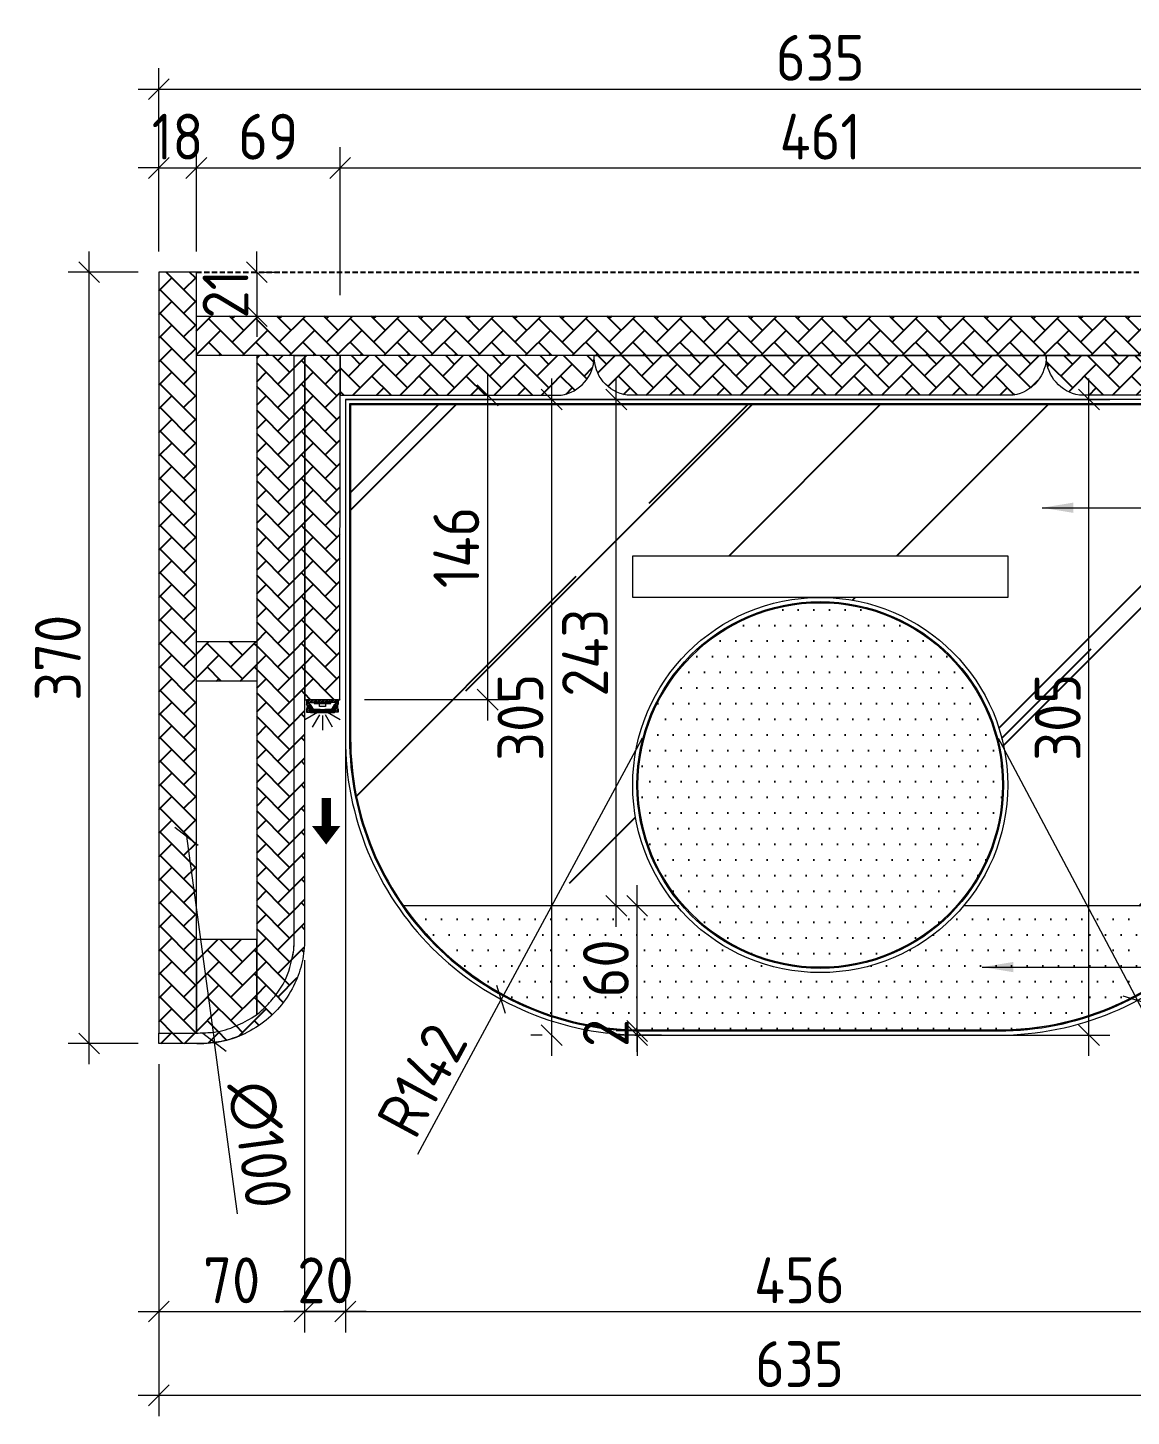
# Model space of a CAD drawing. Header units: millimetres. Extents: x 539949 to 547802, y -525020 to -515511.
# Drawn here: x 541996 to 542526, y -522515 to -521848 of the extents above; entities that cross this region are included whole.
import ezdxf

# ---------------------------------------------------------------- set-up
doc = ezdxf.new("R2010")
doc.units = ezdxf.units.MM
doc.header["$LTSCALE"] = 5
doc.header["$MEASUREMENT"] = 0
doc.set_wipeout_variables(frame=1)
doc.header["$PDMODE"] = 35
doc.linetypes.add('DASHED', pattern=[0.75, 0.5, -0.25])
for name, color, linetype in [('Acrylic - opal', 9, 'Continuous'), ('DIM-10', 1, 'Continuous'), ('EL_LIGHTING', 2, 'Continuous'), ('HATCH', 8, 'Continuous')]:
    doc.layers.add(name, color=color, linetype=linetype)
for name, color, linetype, lineweight in [('aluminium', 6, 'Continuous', 0), ('Decolab', 7, 'Continuous', 0), ('glass', 125, 'Continuous', 0), ('LED lights', 1, 'Continuous', 0), ('MDF', 41, 'Continuous', 0), ('METAL', 6, 'Continuous', 0)]:
    doc.layers.add(name, color=color, linetype=linetype, lineweight=lineweight)
doc.layers.add('LED 4600K', color=41, linetype='Continuous', true_color=0xebd690)
doc.layers.add('PDF12_PLEXI CLEAR', color=140, linetype='Continuous', true_color=0x00bfff)
doc.styles.add('ISOCP', font='isocp.shx')
doc.styles.get("Standard").update_dxf_attribs({"font": 'arial.ttf'})
doc.dimstyles.new('dim', dxfattribs={"dimtxt": 2, "dimasz": 2, "dimexe": 1, "dimexo": 1, "dimgap": 1, "dimtad": 1, "dimdec": 0, "dimdsep": 46, "dimtxsty": 'Standard', "dimblk": 'OBLIQUE', "dimcen": 0, "dimdle": 1, "dimclrd": 1, "dimclre": 1, "dimclrt": 1, "dimadec": 0, "dimazin": 0, "dimtfac": 1, "dimtdec": 0, "dimtix": 1, "dimtmove": 0, "dimatfit": 3, "dimfxl": 1, "dimlwd": 0, "dimlwe": 0, "dimarcsym": 0})
doc.dimstyles.new('DL - 10', dxfattribs={"dimscale": 10, "dimtxt": 2.2, "dimasz": 1, "dimexe": 1, "dimexo": 1, "dimgap": 0.4, "dimtad": 1, "dimdec": 0, "dimdsep": 46, "dimtxsty": 'ISOCP', "dimblk": 'OBLIQUE', "dimcen": 0.5, "dimdle": 1, "dimclrd": 256, "dimclre": 256, "dimclrt": 2, "dimadec": 0, "dimazin": 2, "dimtfac": 1, "dimtdec": 0, "dimtix": 1, "dimtmove": 1, "dimatfit": 3, "dimldrblk": 'OPEN90', "dimfxl": 1, "dimlwd": 9, "dimlwe": 9, "dimarcsym": 0})
pattern_1 = [(45, (14580.82, -5016.681), (0, 11.3137085), [24, -8]), (135, (14586.477, -5011.0244), (9e-16, 11.3137085), [24, -8])]

# ---------------------------------------------------------------- blocks, each defined once
blk = doc.blocks.new('A$Ca4803e10')
at = {"layer": 'HATCH'}
h = blk.add_hatch(dxfattribs=at)
h.set_pattern_fill('AR-RROOF', color=256, scale=150, angle=45)
h.set_pattern_definition([(45, (-542128.84, 520696.56), (127.27922, 339.411255), [2250, -300, 750, -150]), (45, (-542040.8, 520890.66), (-247.13382, 35.001786), [450, -49.5, 900, -112.5]), (45, (-542165.96, 520839.75), (480.479058, 622.607521), [1200, -210, 600, -150])])
edge = h.paths.add_edge_path()
edge.add_line((453.39, 302.44), (2.5, 302.44))
edge.add_line((2.5, 302.44), (2.5, 142.47))
edge.add_arc((142.47, 142.47), 139.97, 180, 270)
edge.add_line((142.47, 2.5), (313.57, 2.5))
edge.add_arc((313.43, 142.47), 139.97, 270.05761, 360.24985)
edge.add_line((453.39, 143.08), (453.39, 302.44))
edge = h.paths.add_edge_path(flags=17)
edge.add_line((427.95, 62), (27.94, 62))
edge.add_arc((142.51, 142.55), 140.05, 215.11118, 269.98206)
edge.add_line((142.47, 2.5), (313.57, 2.5))
edge.add_arc((313.38, 142.55), 140.05, 270.0756, 324.88938)
h = blk.add_hatch(dxfattribs=at)
h.set_pattern_fill('DOTS', color=102, scale=120)
h.set_pattern_definition([(0, (-542128.839, 520696.559), (3.75, 7.5), [0, -7.5])])
edge = h.paths.add_edge_path()
edge.add_line((427.95, 62), (27.94, 62))
edge.add_arc((142.51, 142.55), 140.05, 215.11118, 269.98206)
edge.add_line((142.47, 2.5), (313.57, 2.5))
edge.add_arc((313.38, 142.55), 140.05, 270.0756, 324.88938)
at = {"layer": 'glass'}
for points in [[(453.39, 302.44), (2.5, 302.44), (2.5, 142.47, 0.414214), (142.47, 2.5), (313.57, 2.5, 0.415197), (453.39, 143.08)], [(427.95, 62), (27.94, 62, 0.244101), (142.47, 2.5), (313.57, 2.5, 0.243837)]]:
    blk.add_lwpolyline(points, format="xyb", close=True, dxfattribs=at)
at = {"layer": 'METAL', "lineweight": 5}
for points in [[(455.89, 304.94), (0, 304.94), (0, 142.47, 0.414214), (142.47, 0), (313.57, 0, 0.415186), (455.89, 143.08)], [(453.89, 302.94), (2, 302.94), (2, 142.47, 0.414214), (142.47, 2), (313.57, 2, 0.415195), (453.89, 143.08)]]:
    blk.add_lwpolyline(points, format="xyb", close=True, dxfattribs=at)
blk = doc.blocks.new('LED profile EN-ALH-01S')
blk.add_wipeout([(7.6, 0), (-7.6, 0), (-7.6, -2.2), (-7.38, -2.55), (-7.28, -2.78), (-7.23, -2.97), (-7.18, -3.35), (-7.2, -3.57), (-7.24, -3.8), (-7.32, -4.04), (-7.47, -4.33), (-7.6, -4.5), (-7.6, -6), (7.6, -6), (7.6, -4.5), (7.6, -4.5), (7.38, -4.17), (7.23, -3.75), (7.18, -3.36), (7.21, -3.05), (7.21, -3.05), (7.35, -2.61), (7.6, -2.2)]).dxf.layer = 'aluminium'
at = {"layer": 'HATCH', "lineweight": 0}
h = blk.add_hatch(dxfattribs=at)
h.set_pattern_fill('ANSI31', color=256, scale=5, style=0)
h.set_pattern_definition([(45, (-29047.1229, -2919.5279), (-0.441941738, 0.441941738), [])])
h.paths.add_polyline_path([(7.6, 0), (-7.6, 0), (-7.6, -2.2, -0.362035), (-7.6, -4.5), (-7.6, -6), (-5.68, -6), (-6.53, -2.93), (-5.58, -2.93), (-5.58, -2.23), (-6.25, -2.23), (-6.25, -1.43, -0.147539), (-5.54, -1.25), (-3.81, -1.25), (-3.81, -1.01), (-3.33, -1.01), (-3.33, -1.25), (-2.74, -1.25), (-2.74, -1.01), (-2.25, -1.01), (-2.25, -1.25), (2.25, -1.25), (2.25, -1.01), (2.74, -1.01), (2.74, -1.25), (3.33, -1.25), (3.33, -1.01), (3.81, -1.01), (3.81, -1.25), (4, -1.25), (5.58, -1.25, -0.147539), (6.29, -1.43), (6.29, -2.23), (5.62, -2.23), (5.62, -2.93), (6.57, -2.93), (5.72, -6), (7.6, -6), (7.6, -4.5, -0.362035), (7.6, -2.2)])
h = blk.add_hatch(dxfattribs=at)
h.set_pattern_fill('DOTS', color=256, scale=5, style=0)
h.set_pattern_definition([(0, (-29047.1229, -2919.5279), (0.15625, 0.3125), [0, -0.3125])])
edge = h.paths.add_edge_path()
edge.add_line((-6.53, -2.93), (-5.68, -6))
edge.add_line((-5.68, -6), (5.72, -6))
edge.add_line((5.72, -6), (6.57, -2.93))
edge.add_line((6.57, -2.93), (5.62, -2.93))
edge.add_line((5.62, -2.93), (4.57, -4.76))
edge.add_arc((0.02, 53.54), 58.48, 265.53993, 274.46008, ccw=False)
edge.add_line((-4.53, -4.76), (-5.58, -2.93))
edge.add_line((-5.58, -2.93), (-6.53, -2.93))
at = {"layer": 'Acrylic - opal', "color": 8}
blk.add_lwpolyline([(-6.53, -2.93), (-5.68, -6), (5.72, -6), (6.57, -2.93), (5.62, -2.93), (4.57, -4.76, -0.038941), (-4.53, -4.76), (-5.58, -2.93)], format="xyb", close=True, dxfattribs=at)
at = {"layer": 'aluminium'}
for p, q in [((7.6, 0), (-7.6, 0)), ((-7.6, 0), (-7.6, -2.2)), ((7.6, 0), (7.6, -2.2)), ((-7.6, -4.5), (-7.6, -6)), ((-7.6, -6), (-5.68, -6)), ((-6.25, -2.23), (-6.25, -1.43)), ((-5.58, -2.23), (-6.25, -2.23)), ((-5.58, -2.93), (-5.58, -2.23)), ((-5.54, -1.25), (-3.81, -1.25)), ((-3.81, -1.25), (-3.81, -1.01)), ((-3.81, -1.01), (-3.33, -1.01)), ((-3.33, -1.01), (-3.33, -1.25)), ((-3.33, -1.25), (-2.74, -1.25)), ((-2.74, -1.25), (-2.74, -1.01)), ((-2.74, -1.01), (-2.25, -1.01)), ((-2.25, -1.01), (-2.25, -1.25)), ((2.25, -1.25), (-2.25, -1.25)), ((2.74, -1.01), (2.25, -1.01)), ((2.25, -1.01), (2.25, -1.25)), ((2.74, -1.25), (2.74, -1.01)), ((3.33, -1.25), (2.74, -1.25)), ((3.81, -1.01), (3.33, -1.01)), ((3.33, -1.01), (3.33, -1.25)), ((3.81, -1.25), (3.81, -1.01)), ((5.58, -1.25), (3.81, -1.25)), ((5.62, -2.93), (5.62, -2.23)), ((5.62, -2.23), (6.29, -2.23)), ((7.6, -6), (5.72, -6)), ((6.29, -2.23), (6.29, -1.43)), ((7.6, -4.5), (7.6, -6))]:
    blk.add_line(p, q, dxfattribs=at)
for centre, radius, start, end in [((-8.98, -3.36), 1.8, 320.26263, 39.8707), ((-5.6, -2.52), 1.27, 87.44252, 121.01367), ((5.64, -2.52), 1.27, 58.98633, 92.55748), ((8.98, -3.36), 1.8, 140.1293, 219.73737)]:
    blk.add_arc(centre, radius, start, end, dxfattribs=at)
at = {"layer": 'LED lights', "color": 1, "lineweight": 5, "true_color": 0xff0004}
for p, q in [((-2.43, -6.16), (-8.48, -9.64)), ((8.48, -9.64), (2.43, -6.16)), ((-1.4, -7.18), (-4.89, -13.23)), ((0, -7.56), (0, -14.54)), ((4.89, -13.23), (1.4, -7.18))]:
    blk.add_line(p, q, dxfattribs=at)
at = {"layer": 'LED lights', "color": 1, "linetype": 'Continuous', "lineweight": 9, "true_color": 0xff0004}
for p, q in [((4, -1.25), (-4, -1.25)), ((-4, -1.25), (-4, -1.75)), ((-4, -1.75), (-1.5, -1.75)), ((-1.5, -3.25), (-1.5, -1.75)), ((-1.5, -1.75), (1.5, -1.75)), ((1.5, -3.25), (-1.5, -3.25)), ((1.5, -1.75), (1.5, -3.25)), ((1.5, -1.75), (4, -1.75)), ((4, -1.75), (4, -1.25))]:
    blk.add_line(p, q, dxfattribs=at)
blk = doc.blocks.new('FLECHE')
at = {"layer": 'EL_LIGHTING', "const_width": 5}
blk.add_lwpolyline([(0, 0), (0, -15)], dxfattribs=at)
at = {"layer": 'EL_LIGHTING'}
blk.add_lwpolyline([(0, -15, 15, 0, 0), (0, -24.8, 0, 0, 0)], format="xyseb", dxfattribs=at)
blk = doc.blocks.new('*U90')
at = {"layer": 'EL_LIGHTING', "xscale": 0.9, "yscale": 0.9, "zscale": 0.9, "rotation": 90}
blk.add_blockref('FLECHE', (-11.16, 0), dxfattribs=at)
blk = doc.blocks.new('*U91')
at = {"layer": 'LED 4600K', "color": 0, "linetype": 'ByBlock', "lineweight": -2}
blk.add_blockref('*U90', (0, 0), dxfattribs=at)
blk = doc.blocks.new('A$C4b0aa855')
at = {"layer": 'HATCH'}
h = blk.add_hatch(dxfattribs=at)
h.set_pattern_fill('DOTS', color=102, scale=120, angle=-1.3e-14)
edge = h.paths.add_edge_path()
edge.add_arc((-90.02, -109.91), 87.48, 0, 360)
at = {"layer": 'METAL'}
blk.add_lwpolyline([(-180.03, 0), (0, 0), (0, -20), (-180.03, -20)], close=True, dxfattribs=at)
for radius in [90.02, 88]:
    blk.add_circle((-90.02, -109.91), radius, dxfattribs=at)
at = {"layer": 'PDF12_PLEXI CLEAR', "lineweight": 0}
blk.add_circle((-90.02, -109.91), 87.48, dxfattribs=at)
blk = doc.blocks.new('_OBLIQUE')
at = {"color": 0, "linetype": 'ByBlock', "lineweight": -2}
blk.add_line((-0.5, -0.5), (0.5, 0.5), dxfattribs=at)
blk = doc.blocks.new('*D101')
at = {"layer": 'Defpoints', "color": 0, "transparency": 16777216}
for p in [(542694.29, -521877.67), (542059.29, -521965.53), (542694.29, -521965.53)]:
    blk.add_point(p, dxfattribs=at)
at = {"layer": 'DIM-10', "lineweight": 9, "transparency": 16777216}
for p, q in [((542059.29, -521955.53), (542059.29, -521867.67)), ((542694.29, -521955.53), (542694.29, -521867.67)), ((542049.29, -521877.67), (542704.29, -521877.67))]:
    blk.add_line(p, q, dxfattribs=at)
at = {"layer": 'DIM-10', "lineweight": 9, "transparency": 16777216, "xscale": 10, "yscale": 10, "zscale": 10, "rotation": 180}
blk.add_blockref('_OBLIQUE', (542059.29, -521877.67), dxfattribs=at)
at = {"layer": 'DIM-10', "lineweight": 9, "transparency": 16777216, "xscale": 10, "yscale": 10, "zscale": 10}
blk.add_blockref('_OBLIQUE', (542694.29, -521877.67), dxfattribs=at)
at = {"layer": 'DIM-10', "color": 2, "transparency": 16777216, "insert": (542376.79, -521862.67), "char_height": 22, "attachment_point": 5, "style": 'ISOCP'}
blk.add_mtext('635', dxfattribs=at)
blk = doc.blocks.new('_Open90')
at = {"color": 0, "linetype": 'ByBlock', "lineweight": -2}
for p, q in [((0, 0), (-1, 0)), ((-0.5, 0.5), (0, 0)), ((0, 0), (-0.5, -0.5))]:
    blk.add_line(p, q, dxfattribs=at)
blk = doc.blocks.new('*D102')
at = {"layer": 'Defpoints', "color": 0, "transparency": 16777216}
for p in [(542025.8, -521965.53), (542059.29, -521965.53), (542059.29, -522335.64)]:
    blk.add_point(p, dxfattribs=at)
at = {"layer": 'DIM-10', "lineweight": 9, "transparency": 16777216}
for p, q in [((542025.8, -522345.64), (542025.8, -521955.53)), ((542049.29, -521965.53), (542015.8, -521965.53)), ((542049.29, -522335.64), (542015.8, -522335.64))]:
    blk.add_line(p, q, dxfattribs=at)
at = {"layer": 'DIM-10', "lineweight": 9, "transparency": 16777216, "xscale": 10, "yscale": 10, "zscale": 10}
for p, rotation in [((542025.8, -521965.53), 90), ((542025.8, -522335.64), 270)]:
    blk.add_blockref('_OBLIQUE', p, dxfattribs=dict(at, rotation=rotation))
at = {"layer": 'DIM-10', "color": 2, "transparency": 16777216, "insert": (542010.8, -522150.58), "char_height": 22, "attachment_point": 5, "rotation": 90, "style": 'ISOCP'}
blk.add_mtext('370', dxfattribs=at)
blk = doc.blocks.new('*D103')
at = {"layer": 'Defpoints', "color": 0, "transparency": 16777216}
for p in [(542129.25, -522285.68), (542059.29, -522335.64), (542129.25, -522464.3)]:
    blk.add_point(p, dxfattribs=at)
at = {"layer": 'DIM-10', "lineweight": 9, "transparency": 16777216}
for p, q in [((542129.25, -522295.68), (542129.25, -522474.3)), ((542059.29, -522345.64), (542059.29, -522474.3)), ((542049.29, -522464.3), (542139.25, -522464.3))]:
    blk.add_line(p, q, dxfattribs=at)
at = {"layer": 'DIM-10', "lineweight": 9, "transparency": 16777216, "xscale": 10, "yscale": 10, "zscale": 10, "rotation": 180}
blk.add_blockref('_OBLIQUE', (542059.29, -522464.3), dxfattribs=at)
at = {"layer": 'DIM-10', "lineweight": 9, "transparency": 16777216, "xscale": 10, "yscale": 10, "zscale": 10}
blk.add_blockref('_OBLIQUE', (542129.25, -522464.3), dxfattribs=at)
at = {"layer": 'DIM-10', "color": 2, "transparency": 16777216, "insert": (542094.27, -522449.3), "char_height": 22, "attachment_point": 5, "style": 'ISOCP'}
blk.add_mtext('70', dxfattribs=at)
blk = doc.blocks.new('*D104')
at = {"layer": 'Defpoints', "color": 0, "transparency": 16777216}
for p in [(542148.84, -522163.12), (542129.25, -522285.68), (542129.25, -522464.3)]:
    blk.add_point(p, dxfattribs=at)
at = {"layer": 'DIM-10', "lineweight": 9, "transparency": 16777216}
for p, q in [((542148.84, -522173.12), (542148.84, -522474.3)), ((542129.25, -522295.68), (542129.25, -522474.3)), ((542158.84, -522464.3), (542119.25, -522464.3))]:
    blk.add_line(p, q, dxfattribs=at)
at = {"layer": 'DIM-10', "lineweight": 9, "transparency": 16777216, "xscale": 10, "yscale": 10, "zscale": 10, "rotation": 180}
blk.add_blockref('_OBLIQUE', (542129.25, -522464.3), dxfattribs=at)
at = {"layer": 'DIM-10', "lineweight": 9, "transparency": 16777216, "xscale": 10, "yscale": 10, "zscale": 10}
blk.add_blockref('_OBLIQUE', (542148.84, -522464.3), dxfattribs=at)
at = {"layer": 'DIM-10', "color": 2, "transparency": 16777216, "insert": (542139.27, -522449.3), "char_height": 22, "attachment_point": 5, "style": 'ISOCP'}
blk.add_mtext('20', dxfattribs=at)
blk = doc.blocks.new('*D105')
at = {"layer": 'Defpoints', "color": 0, "transparency": 16777216}
for p in [(542148.84, -522163.12), (542604.73, -522162.59), (542604.73, -522464.3)]:
    blk.add_point(p, dxfattribs=at)
at = {"layer": 'DIM-10', "lineweight": 9, "transparency": 16777216}
for p, q in [((542148.84, -522173.12), (542148.84, -522474.3)), ((542604.73, -522172.59), (542604.73, -522474.3)), ((542138.84, -522464.3), (542614.73, -522464.3))]:
    blk.add_line(p, q, dxfattribs=at)
at = {"layer": 'DIM-10', "lineweight": 9, "transparency": 16777216, "xscale": 10, "yscale": 10, "zscale": 10, "rotation": 180}
blk.add_blockref('_OBLIQUE', (542148.84, -522464.3), dxfattribs=at)
at = {"layer": 'DIM-10', "lineweight": 9, "transparency": 16777216, "xscale": 10, "yscale": 10, "zscale": 10}
blk.add_blockref('_OBLIQUE', (542604.73, -522464.3), dxfattribs=at)
at = {"layer": 'DIM-10', "color": 2, "transparency": 16777216, "insert": (542366.8, -522449.3), "char_height": 22, "attachment_point": 5, "style": 'ISOCP'}
blk.add_mtext('456', dxfattribs=at)
blk = doc.blocks.new('*D108')
at = {"layer": 'Defpoints', "color": 0, "transparency": 16777216}
for p in [(542059.29, -522335.64), (542694.29, -522335.64), (542059.29, -522504.53)]:
    blk.add_point(p, dxfattribs=at)
at = {"layer": 'DIM-10', "lineweight": 9, "transparency": 16777216}
for p, q in [((542059.29, -522345.64), (542059.29, -522514.53)), ((542694.29, -522345.64), (542694.29, -522514.53)), ((542704.29, -522504.53), (542049.29, -522504.53))]:
    blk.add_line(p, q, dxfattribs=at)
at = {"layer": 'DIM-10', "lineweight": 9, "transparency": 16777216, "xscale": 10, "yscale": 10, "zscale": 10, "rotation": 180}
blk.add_blockref('_OBLIQUE', (542059.29, -522504.53), dxfattribs=at)
at = {"layer": 'DIM-10', "lineweight": 9, "transparency": 16777216, "xscale": 10, "yscale": 10, "zscale": 10}
blk.add_blockref('_OBLIQUE', (542694.29, -522504.53), dxfattribs=at)
at = {"layer": 'DIM-10', "color": 2, "transparency": 16777216, "insert": (542366.79, -522489.53), "char_height": 22, "attachment_point": 5, "style": 'ISOCP'}
blk.add_mtext('635', dxfattribs=at)
blk = doc.blocks.new('*D109')
at = {"layer": 'Defpoints', "color": 0, "transparency": 16777216}
for p in [(542072.62, -522236.17), (542085.95, -522335.19)]:
    blk.add_point(p, dxfattribs=at)
at = {"layer": 'DIM-10', "lineweight": 9, "transparency": 16777216}
for p in [(542072.62, -522236.17), (542097.03, -522417.47)]:
    blk.add_line(p, (542085.95, -522335.19), dxfattribs=at)
blk.add_arc((542079.29, -522285.68), 49.96, 266.1977, 295.80133, dxfattribs=at)
at = {"layer": 'DIM-10', "lineweight": 9, "transparency": 16777216, "xscale": 10, "yscale": 10, "zscale": 10}
for p, rotation in [((542072.62, -522236.17), 277.6668413861886), ((542085.95, -522335.19), 97.66684138618858)]:
    blk.add_blockref('_OBLIQUE', p, dxfattribs=dict(at, rotation=rotation))
at = {"layer": 'DIM-10', "color": 2, "transparency": 16777216, "insert": (542107.69, -522384.24), "char_height": 22, "attachment_point": 5, "rotation": 277.66684, "style": 'ISOCP'}
blk.add_mtext('∅100', dxfattribs=at)
blk = doc.blocks.new('*D111')
at = {"layer": 'Defpoints', "color": 0, "transparency": 16777216}
for p in [(542099.24, -521965.53), (542099.24, -521986.59), (542106.29, -521986.59)]:
    blk.add_point(p, dxfattribs=at)
at = {"layer": 'DIM-10', "lineweight": 9, "transparency": 16777216}
for p, q in [((542106.29, -521965.53), (542106.29, -521955.53)), ((542106.29, -521965.53), (542106.29, -521986.59)), ((542109.24, -521965.53), (542116.29, -521965.53)), ((542106.29, -521986.59), (542106.29, -521996.59)), ((542109.24, -521986.59), (542116.29, -521986.59))]:
    blk.add_line(p, q, dxfattribs=at)
at = {"layer": 'DIM-10', "lineweight": 9, "transparency": 16777216, "xscale": 10, "yscale": 10, "zscale": 10}
for p, rotation in [((542106.29, -521965.53), 270), ((542106.29, -521986.59), 90)]:
    blk.add_blockref('_OBLIQUE', p, dxfattribs=dict(at, rotation=rotation))
at = {"layer": 'DIM-10', "color": 2, "transparency": 16777216, "insert": (542091.29, -521976.06), "char_height": 22, "attachment_point": 5, "rotation": 90, "style": 'ISOCP'}
blk.add_mtext('21', dxfattribs=at)
blk = doc.blocks.new('*D139')
at = {"layer": 'Defpoints', "color": 0, "transparency": 16777216}
for p in [(542288.89, -522269.63), (542313.15, -522269.63), (542305.31, -522329.63)]:
    blk.add_point(p, dxfattribs=at)
at = {"layer": 'DIM-10', "lineweight": 9, "transparency": 16777216}
for p, q in [((542288.89, -522339.63), (542288.89, -522259.63)), ((542303.15, -522269.63), (542278.89, -522269.63)), ((542295.31, -522329.63), (542278.89, -522329.63))]:
    blk.add_line(p, q, dxfattribs=at)
at = {"layer": 'DIM-10', "lineweight": 9, "transparency": 16777216, "xscale": 10, "yscale": 10, "zscale": 10}
for p, rotation in [((542288.89, -522269.63), 90), ((542288.89, -522329.63), 270)]:
    blk.add_blockref('_OBLIQUE', p, dxfattribs=dict(at, rotation=rotation))
at = {"layer": 'DIM-10', "color": 2, "transparency": 16777216, "insert": (542273.89, -522299.63), "char_height": 22, "attachment_point": 5, "rotation": 90, "style": 'ISOCP'}
blk.add_mtext('60', dxfattribs=at)
blk = doc.blocks.new('*D140')
at = {"layer": 'Defpoints', "color": 0, "transparency": 16777216}
for p in [(542278.89, -522026.59), (542313.15, -522026.59), (542313.15, -522269.63)]:
    blk.add_point(p, dxfattribs=at)
at = {"layer": 'DIM-10', "lineweight": 9, "transparency": 16777216}
for p, q in [((542278.89, -522279.63), (542278.89, -522016.59)), ((542303.15, -522026.59), (542268.89, -522026.59)), ((542303.15, -522269.63), (542268.89, -522269.63))]:
    blk.add_line(p, q, dxfattribs=at)
at = {"layer": 'DIM-10', "lineweight": 9, "transparency": 16777216, "xscale": 10, "yscale": 10, "zscale": 10}
for p, rotation in [((542278.89, -522026.59), 90), ((542278.89, -522269.63), 270)]:
    blk.add_blockref('_OBLIQUE', p, dxfattribs=dict(at, rotation=rotation))
at = {"layer": 'DIM-10', "color": 2, "transparency": 16777216, "insert": (542263.89, -522148.11), "char_height": 22, "attachment_point": 5, "rotation": 90, "style": 'ISOCP'}
blk.add_mtext('243', dxfattribs=at)
blk = doc.blocks.new('*D141')
at = {"layer": 'Defpoints', "color": 0, "transparency": 16777216}
for p in [(542243.32, -522026.59), (542247.88, -522026.59), (542253.32, -522331.63)]:
    blk.add_point(p, dxfattribs=at)
at = {"layer": 'DIM-10', "lineweight": 9, "transparency": 16777216}
for p, q in [((542247.88, -522341.63), (542247.88, -522016.59)), ((542253.32, -522026.59), (542257.88, -522026.59)), ((542243.32, -522331.63), (542237.88, -522331.63))]:
    blk.add_line(p, q, dxfattribs=at)
at = {"layer": 'DIM-10', "lineweight": 9, "transparency": 16777216, "xscale": 10, "yscale": 10, "zscale": 10}
for p, rotation in [((542247.88, -522026.59), 90), ((542247.88, -522331.63), 270)]:
    blk.add_blockref('_OBLIQUE', p, dxfattribs=dict(at, rotation=rotation))
at = {"layer": 'DIM-10', "color": 2, "transparency": 16777216, "insert": (542232.88, -522179.11), "char_height": 22, "attachment_point": 5, "rotation": 90, "style": 'ISOCP'}
blk.add_mtext('305', dxfattribs=at)
blk = doc.blocks.new('*D142')
at = {"layer": 'Defpoints', "color": 0, "transparency": 16777216}
for p in [(542291.31, -522189.16), (542223.64, -522314.53)]:
    blk.add_point(p, dxfattribs=at)
at = {"layer": 'DIM-10', "lineweight": 9, "transparency": 16777216}
for p in [(542291.31, -522189.16), (542183.59, -522388.74)]:
    blk.add_line(p, (542223.64, -522314.53), dxfattribs=at)
at = {"layer": 'DIM-10', "lineweight": 9, "transparency": 16777216, "xscale": 10, "yscale": 10, "zscale": 10, "rotation": 61.64252639607504}
blk.add_blockref('_OBLIQUE', (542223.64, -522314.53), dxfattribs=at)
at = {"layer": 'DIM-10', "color": 2, "transparency": 16777216, "insert": (542185.66, -522353.31), "char_height": 22, "attachment_point": 5, "rotation": 61.64253, "style": 'ISOCP'}
blk.add_mtext('R142', dxfattribs=at)
blk = doc.blocks.new('*D143')
at = {"layer": 'Defpoints', "color": 0, "transparency": 16777216}
for p in [(542462.27, -522189.16), (542529.04, -522315.01)]:
    blk.add_point(p, dxfattribs=at)
at = {"layer": 'DIM-10', "lineweight": 9, "transparency": 16777216}
for p in [(542462.27, -522189.16), (542568.56, -522389.5)]:
    blk.add_line(p, (542529.04, -522315.01), dxfattribs=at)
at = {"layer": 'DIM-10', "lineweight": 9, "transparency": 16777216, "xscale": 10, "yscale": 10, "zscale": 10, "rotation": 117.9497972668012}
blk.add_blockref('_OBLIQUE', (542529.04, -522315.01), dxfattribs=at)
at = {"layer": 'DIM-10', "color": 2, "transparency": 16777216, "insert": (542566.74, -522354.06), "char_height": 22, "attachment_point": 5, "rotation": 297.9498, "style": 'ISOCP'}
blk.add_mtext('R142', dxfattribs=at)
blk = doc.blocks.new('*D134')
at = {"layer": 'Defpoints', "color": 0, "transparency": 16777216}
for p in [(542077.29, -521915.49), (542059.29, -521965.53), (542077.29, -521965.53)]:
    blk.add_point(p, dxfattribs=at)
at = {"layer": 'DIM-10', "lineweight": 9, "transparency": 16777216}
for p, q in [((542059.29, -521955.53), (542059.29, -521905.49)), ((542077.29, -521955.53), (542077.29, -521905.49)), ((542059.29, -521915.49), (542049.29, -521915.49)), ((542059.29, -521915.49), (542077.29, -521915.49)), ((542077.29, -521915.49), (542087.29, -521915.49))]:
    blk.add_line(p, q, dxfattribs=at)
at = {"layer": 'DIM-10', "lineweight": 9, "transparency": 16777216, "xscale": 10, "yscale": 10, "zscale": 10}
blk.add_blockref('_OBLIQUE', (542059.29, -521915.49), dxfattribs=at)
at = {"layer": 'DIM-10', "lineweight": 9, "transparency": 16777216, "xscale": 10, "yscale": 10, "zscale": 10, "rotation": 180}
blk.add_blockref('_OBLIQUE', (542077.29, -521915.49), dxfattribs=at)
at = {"layer": 'DIM-10', "color": 2, "transparency": 16777216, "insert": (542068.29, -521900.49), "char_height": 22, "attachment_point": 5, "style": 'ISOCP'}
blk.add_mtext('18', dxfattribs=at)
blk = doc.blocks.new('*D135')
at = {"layer": 'Defpoints', "color": 0, "transparency": 16777216}
for p in [(542146.36, -521915.49), (542077.29, -521965.53), (542146.36, -521986.59)]:
    blk.add_point(p, dxfattribs=at)
at = {"layer": 'DIM-10', "lineweight": 9, "transparency": 16777216}
for p, q in [((542077.29, -521955.53), (542077.29, -521905.49)), ((542146.36, -521976.59), (542146.36, -521905.49)), ((542067.29, -521915.49), (542156.36, -521915.49))]:
    blk.add_line(p, q, dxfattribs=at)
at = {"layer": 'DIM-10', "lineweight": 9, "transparency": 16777216, "xscale": 10, "yscale": 10, "zscale": 10, "rotation": 180}
blk.add_blockref('_OBLIQUE', (542077.29, -521915.49), dxfattribs=at)
at = {"layer": 'DIM-10', "lineweight": 9, "transparency": 16777216, "xscale": 10, "yscale": 10, "zscale": 10}
blk.add_blockref('_OBLIQUE', (542146.36, -521915.49), dxfattribs=at)
at = {"layer": 'DIM-10', "color": 2, "transparency": 16777216, "insert": (542111.82, -521900.49), "char_height": 22, "attachment_point": 5, "style": 'ISOCP'}
blk.add_mtext('69', dxfattribs=at)
blk = doc.blocks.new('*D149')
at = {"layer": 'Defpoints', "color": 0, "transparency": 16777216}
for p in [(542146.33, -522024.59), (542148.03, -522170.65), (542217.1, -522170.65)]:
    blk.add_point(p, dxfattribs=at)
at = {"layer": 'DIM-10', "lineweight": 9, "transparency": 16777216}
for p, q in [((542217.1, -522014.59), (542217.1, -522180.65)), ((542156.33, -522024.59), (542227.1, -522024.59)), ((542158.03, -522170.65), (542227.1, -522170.65))]:
    blk.add_line(p, q, dxfattribs=at)
at = {"layer": 'DIM-10', "lineweight": 9, "transparency": 16777216, "xscale": 10, "yscale": 10, "zscale": 10}
for p, rotation in [((542217.1, -522024.59), 90), ((542217.1, -522170.65), 270)]:
    blk.add_blockref('_OBLIQUE', p, dxfattribs=dict(at, rotation=rotation))
at = {"layer": 'DIM-10', "color": 2, "transparency": 16777216, "insert": (542202.1, -522097.62), "char_height": 22, "attachment_point": 5, "rotation": 90, "style": 'ISOCP'}
blk.add_mtext('146', dxfattribs=at)
blk = doc.blocks.new('*D286')
at = {"layer": 'Defpoints', "color": 0, "transparency": 16777216}
for p in [(542607.28, -521915.49), (542146.36, -521986.59), (542607.28, -521986.59)]:
    blk.add_point(p, dxfattribs=at)
at = {"layer": 'DIM-10', "lineweight": 9, "transparency": 16777216}
for p, q in [((542146.36, -521976.59), (542146.36, -521905.49)), ((542607.28, -521976.59), (542607.28, -521905.49)), ((542136.36, -521915.49), (542617.28, -521915.49))]:
    blk.add_line(p, q, dxfattribs=at)
at = {"layer": 'DIM-10', "lineweight": 9, "transparency": 16777216, "xscale": 10, "yscale": 10, "zscale": 10, "rotation": 180}
blk.add_blockref('_OBLIQUE', (542146.36, -521915.49), dxfattribs=at)
at = {"layer": 'DIM-10', "lineweight": 9, "transparency": 16777216, "xscale": 10, "yscale": 10, "zscale": 10}
blk.add_blockref('_OBLIQUE', (542607.28, -521915.49), dxfattribs=at)
at = {"layer": 'DIM-10', "color": 2, "transparency": 16777216, "insert": (542376.82, -521900.49), "char_height": 22, "attachment_point": 5, "style": 'ISOCP'}
blk.add_mtext('461', dxfattribs=at)
blk = doc.blocks.new('*D324')
at = {"layer": 'Defpoints', "color": 0, "transparency": 16777216}
for p in [(542310.62, -522329.63), (542288.89, -522331.63), (542310.62, -522331.63)]:
    blk.add_point(p, dxfattribs=at)
at = {"layer": 'DIM-10', "lineweight": 9, "transparency": 16777216}
for p, q in [((542288.89, -522329.63), (542288.89, -522319.63)), ((542300.62, -522329.63), (542278.89, -522329.63)), ((542288.89, -522329.63), (542288.89, -522331.63)), ((542300.62, -522331.63), (542278.89, -522331.63)), ((542288.89, -522331.63), (542288.89, -522341.63))]:
    blk.add_line(p, q, dxfattribs=at)
at = {"layer": 'DIM-10', "lineweight": 9, "transparency": 16777216, "xscale": 10, "yscale": 10, "zscale": 10}
for p, rotation in [((542288.89, -522329.63), 270), ((542288.89, -522331.63), 90)]:
    blk.add_blockref('_OBLIQUE', p, dxfattribs=dict(at, rotation=rotation))
at = {"layer": 'DIM-10', "color": 2, "transparency": 16777216, "insert": (542273.89, -522330.63), "char_height": 22, "attachment_point": 5, "rotation": 90, "style": 'ISOCP'}
blk.add_mtext('2', dxfattribs=at)
blk = doc.blocks.new('*D381')
at = {"layer": 'Defpoints', "color": 0, "transparency": 16777216}
for p in [(542448.42, -522026.59), (542505.79, -522026.59), (542448.41, -522331.63)]:
    blk.add_point(p, dxfattribs=at)
at = {"layer": 'DIM-10', "lineweight": 9, "transparency": 16777216}
for p, q in [((542505.79, -522341.63), (542505.79, -522016.59)), ((542458.42, -522026.59), (542515.79, -522026.59)), ((542458.41, -522331.63), (542515.79, -522331.63))]:
    blk.add_line(p, q, dxfattribs=at)
at = {"layer": 'DIM-10', "lineweight": 9, "transparency": 16777216, "xscale": 10, "yscale": 10, "zscale": 10}
for p, rotation in [((542505.79, -522026.59), 90), ((542505.79, -522331.63), 270)]:
    blk.add_blockref('_OBLIQUE', p, dxfattribs=dict(at, rotation=rotation))
at = {"layer": 'DIM-10', "color": 2, "transparency": 16777216, "insert": (542490.79, -522179.11), "char_height": 22, "attachment_point": 5, "rotation": 90, "style": 'ISOCP'}
blk.add_mtext('305', dxfattribs=at)

msp = doc.modelspace()

# ---------------------------------------------------------------- hatches: boundary and pattern name
at = {"layer": 'HATCH'}
h = msp.add_hatch(dxfattribs=at)
h.set_pattern_fill('AR-HBONE', color=256, scale=2)
h.set_pattern_definition(pattern_1)
h.paths.add_polyline_path([(542077.29, -521965.53), (542059.29, -521965.53), (542059.29, -522330.64), (542077.29, -522330.64)])
h = msp.add_hatch(dxfattribs=at)
h.set_pattern_fill('AR-HBONE', color=256, scale=2)
h.set_pattern_definition([(45, (14015.82, -4996.58), (0, 11.3137085), [24, -8]), (135, (14021.477, -4990.9234), (9e-16, 11.3137085), [24, -8])])
h.paths.add_polyline_path([(542077.29, -521986.59), (542676.29, -521986.59), (542676.29, -522005.54), (542077.29, -522005.54)])
h = msp.add_hatch(dxfattribs=at)
h.set_pattern_fill('AR-HBONE', color=256, scale=2)
h.set_pattern_definition(pattern_1)
edge = h.paths.add_edge_path()
edge.add_line((542059.29, -522330.64), (542077.29, -522330.64))
edge.add_arc((542077.29, -522245.83), 84.81, 270, 274.972)
edge.add_arc((542081.56, -522294.96), 35.5, 274.972, 292.54658)
edge.add_arc((542070.67, -522268.73), 63.89, 292.54658, 301.34501)
edge.add_arc((542086.1, -522294.07), 34.23, 301.34501, 316.85909)
edge.add_arc((542058.83, -522268.51), 71.6, 316.85909, 323.11965)
edge.add_arc((542086.41, -522289.2), 37.12, 323.11965, 344.28078)
edge.add_arc((542031.41, -522273.72), 94.26, 344.28078, 347.66762)
edge.add_arc((542091.05, -522286.76), 33.22, 347.66762, 361.85902)
edge.add_line((542124.25, -522285.68), (542124.25, -522005.54))
edge.add_line((542124.25, -522005.54), (542129.25, -522005.54))
edge.add_line((542129.25, -522005.54), (542129.25, -522285.68))
edge.add_arc((542079.29, -522285.68), 49.96, -12.49498, 0, ccw=False)
edge.add_arc((542079.29, -522285.68), 49.96, 335.11035, 347.50502, ccw=False)
edge.add_arc((542079.29, -522285.68), 49.96, 321.13704, 335.11035, ccw=False)
edge.add_arc((542079.29, -522285.68), 49.96, 307.27047, 321.13704, ccw=False)
edge.add_arc((542079.29, -522285.68), 49.96, 293.28407, 307.27047, ccw=False)
edge.add_arc((542079.29, -522285.68), 49.96, 282.89854, 293.28407, ccw=False)
edge.add_arc((542079.29, -522285.68), 49.96, 271.0766, 282.89854, ccw=False)
edge.add_line((542080.23, -522335.63), (542059.29, -522335.64))
edge.add_line((542059.29, -522335.64), (542059.29, -522330.64))
h = msp.add_hatch(dxfattribs=at)
h.set_pattern_fill('AR-HBONE', color=256, scale=2)
h.set_pattern_definition(pattern_1)
edge = h.paths.add_edge_path()
edge.add_line((542124.25, -522005.54), (542106.25, -522005.54))
edge.add_line((542106.25, -522005.54), (542106.25, -522321.74))
edge.add_arc((542086.1, -522294.07), 34.23, 306.04874, 316.85909)
edge.add_arc((542058.83, -522268.51), 71.6, 316.85909, 323.11965)
edge.add_arc((542086.41, -522289.2), 37.12, 323.11965, 344.28078)
edge.add_arc((542031.41, -522273.72), 94.26, 344.28078, 347.66762)
edge.add_arc((542091.05, -522286.76), 33.22, 347.66762, 358.14098)
edge.add_line((542124.25, -522287.84), (542124.25, -522005.54))
h = msp.add_hatch(dxfattribs=at)
h.set_pattern_fill('AR-HBONE', color=256, scale=2)
h.set_pattern_definition(pattern_1)
h.paths.add_polyline_path([(542146.36, -522005.54), (542129.31, -522005.54), (542129.31, -522170.69), (542146.18, -522170.69)])
h = msp.add_hatch(dxfattribs=at)
h.set_pattern_fill('AR-HBONE', color=256, scale=2)
h.set_pattern_definition([(45, (20, -962.5586), (0, 11.3137085), [24, -8]), (135, (25.657, -956.902), (9e-16, 11.3137085), [24, -8])])
h.paths.add_polyline_path([(542252.38, -522024.55, 0.360931), (542268.28, -522006.45, -0.012204), (542268.29, -522005.54), (542146.36, -522005.54), (542146.33, -522024.57)])
h = msp.add_hatch(dxfattribs=at)
h.set_pattern_fill('AR-HBONE', color=256, scale=2)
h.set_pattern_definition([(45, (12311.765, -6212.046), (0, 11.3137085), [24, -8]), (135, (12317.422, -6206.389), (9e-16, 11.3137085), [24, -8])])
edge = h.paths.add_edge_path()
edge.add_line((542268.29, -522005.54), (542268.29, -522005.54))
edge.add_line((542268.29, -522005.54), (542485.29, -522005.54))
edge.add_line((542485.29, -522005.54), (542485.29, -522005.54))
edge.add_arc((542466.43, -522005.92), 18.86, -81.00219, 1.15975, ccw=False)
edge.add_line((542469.38, -522024.55), (542284.18, -522024.59))
edge.add_arc((542287.01, -522006.07), 18.73, 178.3726, 261.2935, ccw=False)
h = msp.add_hatch(dxfattribs=at)
h.set_pattern_fill('AR-HBONE', color=256, scale=2)
h.set_pattern_definition([(45, (0, -962.5586), (0, 11.3137085), [24, -8]), (135, (5.657, -956.902), (9e-16, 11.3137085), [24, -8])])
h.paths.add_polyline_path([(542607.24, -522024.57), (542607.21, -522005.54), (542485.29, -522005.54, -0.012204), (542485.29, -522006.45, 0.360931), (542501.2, -522024.55)])
h = msp.add_hatch(dxfattribs=at)
h.set_pattern_fill('AR-HBONE', color=256, scale=2)
h.set_pattern_definition(pattern_1)
h.paths.add_polyline_path([(542106.25, -522161.74), (542077.29, -522161.74), (542077.29, -522142.79), (542106.25, -522142.79)])
h = msp.add_hatch(dxfattribs=at)
h.set_pattern_fill('AR-HBONE', color=256, scale=2)
h.set_pattern_definition(pattern_1)
edge = h.paths.add_edge_path()
edge.add_line((542106.25, -522285.68), (542077.29, -522285.68))
edge.add_line((542077.29, -522285.68), (542077.29, -522330.64))
edge.add_arc((542077.29, -522245.83), 84.81, 270, 274.972)
edge.add_arc((542081.56, -522294.96), 35.5, 274.972, 292.54658)
edge.add_arc((542070.67, -522268.73), 63.89, 292.54658, 301.34501)
edge.add_arc((542086.1, -522294.07), 34.23, 301.34501, 306.04874)
edge.add_line((542106.25, -522321.74), (542106.25, -522285.68))

# ---------------------------------------------------------------- linework, layer by layer
at = {"layer": 'HATCH', "linetype": 'DASHED'}
msp.add_line((542077.29, -521965.53), (542676.29, -521965.53), dxfattribs=at)
at = {"layer": 'MDF'}
for points in [[(542077.29, -521965.53), (542059.29, -521965.53), (542059.29, -522330.64), (542077.29, -522330.64)], [(542077.29, -521986.59), (542676.29, -521986.59), (542676.29, -522005.54), (542077.29, -522005.54)], [(542146.36, -522005.54), (542129.31, -522005.54), (542129.31, -522170.69), (542146.18, -522170.69)], [(542106.25, -522161.74), (542077.29, -522161.74), (542077.29, -522142.79), (542106.25, -522142.79)]]:
    msp.add_lwpolyline(points, close=True, dxfattribs=at)
msp.add_lwpolyline([(542059.29, -522330.64), (542077.29, -522330.64, 0.021698), (542084.64, -522330.32, 0.076834), (542095.17, -522327.74, 0.038409), (542103.91, -522323.3, 0.067797), (542111.08, -522317.47, 0.027324), (542116.11, -522311.48, 0.092596), (542122.15, -522299.26, 0.014779), (542123.5, -522293.86, 0.062001), (542124.25, -522285.68), (542124.25, -522005.54), (542129.25, -522005.54), (542129.25, -522285.68, -0.054574), (542128.06, -522296.49, -0.054135), (542124.61, -522306.71, -0.061046), (542118.19, -522317.03, -0.060578), (542109.54, -522325.44, -0.061103), (542099.04, -522331.57, -0.045346), (542090.44, -522334.38, -0.051629), (542080.23, -522335.63), (542059.29, -522335.64), (542059.29, -522330.64)], format="xyb", dxfattribs=at)
for points in [[(542124.25, -522005.54), (542106.25, -522005.54), (542106.25, -522321.74, 0.047204), (542111.08, -522317.47, 0.027324), (542116.11, -522311.48, 0.092596), (542122.15, -522299.26, 0.014779), (542123.5, -522293.86, 0.045731), (542124.25, -522287.84)], [(542268.28, -522006.45, -0.012204), (542268.29, -522005.54), (542146.36, -522005.54), (542146.33, -522024.57), (542252.38, -522024.55, 0.360931)], [(542268.29, -522005.54, -0.000019), (542268.29, -522005.54), (542485.29, -522005.54), (542485.29, -522005.54, -0.37469), (542469.38, -522024.55), (542284.18, -522024.59, -0.378471)], [(542485.29, -522006.45, 0.012204), (542485.29, -522005.54), (542607.21, -522005.54), (542607.24, -522024.57), (542501.2, -522024.55, -0.360931)], [(542106.25, -522285.68), (542077.29, -522285.68), (542077.29, -522330.64, 0.021698), (542084.64, -522330.32, 0.076834), (542095.17, -522327.74, 0.038409), (542103.91, -522323.3, 0.020527), (542106.25, -522321.74)]]:
    msp.add_lwpolyline(points, format="xyb", close=True, dxfattribs=at)
at = {"layer": 'METAL', "lineweight": 5}
msp.add_line((542148.84, -522026.59), (542325.33, -522026.59), dxfattribs=at)
msp.add_lwpolyline([(542280.96, -522026.59, -0.000607), (542281.31, -522026.59), (542472.12, -522026.59)], format="xyb", dxfattribs=at)

# ---------------------------------------------------------------- block references
at = {"layer": 'Decolab'}
msp.add_blockref('A$Ca4803e10', (542148.84, -522331.63), dxfattribs=at)
at = {"layer": 'LED 4600K', "extrusion": (0, 0, -1), "xscale": -1, "zscale": -1, "rotation": 90}
msp.add_blockref('*U91', (-542139.62, -522229.02), dxfattribs=at)

# ---------------------------------------------------------------- dimensions: what is measured, and where the dimension line sits
at = {"layer": 'DIM-10'}
for base, p1, p2, picture, middle in [((542694.29, -521877.67), (542059.29, -521965.53), (542694.29, -521965.53), '*D101', (542376.79, -521862.67)), ((542077.29, -521915.49), (542059.29, -521965.53), (542077.29, -521965.53), '*D134', (542068.29, -521900.49)), ((542146.36, -521915.49), (542077.29, -521965.53), (542146.36, -521986.59), '*D135', (542111.82, -521900.49)), ((542607.28, -521915.49), (542146.36, -521986.59), (542607.28, -521986.59), '*D286', (542376.82, -521900.49))]:
    dim = msp.add_linear_dim(base=base, p1=p1, p2=p2, dimstyle='DL - 10', dxfattribs=at)
    dim.commit()
    dim.dimension.update_dxf_attribs({"geometry": picture, "text_midpoint": middle})
for base, p1, p2, picture, middle in [((542025.8, -521965.53), (542059.29, -522335.64), (542059.29, -521965.53), '*D102', (542010.8, -522150.58)), ((542106.29, -521986.59), (542099.24, -521965.53), (542099.24, -521986.59), '*D111', (542091.29, -521976.06)), ((542247.88, -522026.59), (542253.32, -522331.63), (542243.32, -522026.59), '*D141', (542232.88, -522179.11)), ((542288.89, -522331.63), (542310.62, -522329.63), (542310.62, -522331.63), '*D324', (542273.89, -522330.63))]:
    dim = msp.add_linear_dim(base=base, p1=p1, p2=p2, angle=90, dimstyle='DL - 10', dxfattribs=at)
    dim.commit()
    dim.dimension.update_dxf_attribs({"geometry": picture, "text_midpoint": middle})
dim = msp.add_diameter_dim_2p(p1=(542072.62, -522236.17), p2=(542085.95, -522335.19), dimstyle='DL - 10', dxfattribs=at)
dim.commit()
dim.dimension.update_dxf_attribs({"geometry": '*D109', "text_midpoint": (542107.69, -522384.24)})
for base, p1, p2, picture, middle in [((542129.25, -522464.3), (542059.29, -522335.64), (542129.25, -522285.68), '*D103', (542094.27, -522464.3)), ((542059.29, -522504.53), (542694.29, -522335.64), (542059.29, -522335.64), '*D108', (542366.79, -522504.53))]:
    dim = msp.add_linear_dim(base=base, p1=p1, p2=p2, dimstyle='DL - 10', dxfattribs=at)
    dim.commit()
    dim.dimension.update_dxf_attribs({"geometry": picture, "text_midpoint": middle, "dimtype": 128})

# ---------------------------------------------------------------- leaders
msp.add_leader([(542483.3, -522078.56), (542862.86, -522078.56)], dimstyle='dim', override={"dimscale": 1, "dimasz": 15, "dimtad": 0, "dimclrt": 4, "dimfxlon": 1})

# ---------------------------------------------------------------- next in the draw order: block references
at = {"layer": 'LED lights'}
msp.add_blockref('LED profile EN-ALH-01S', (542137.83, -522170.69), dxfattribs=at)

# ---------------------------------------------------------------- next in the draw order: wipeouts: each hides what was drawn before it
msp.add_wipeout([(542286.77, -522101.7), (542286.77, -522121.7), (542376.68, -522121.6), (542353.98, -522124.54), (542337.67, -522130.54), (542320.2, -522141.61), (542306.66, -522155.18), (542293.44, -522177.61), (542287.83, -522197.84), (542286.83, -522214.84), (542288.82, -522232.52), (542296.79, -522252.88), (542313.93, -522276.05), (542327.03, -522286.63), (542340.66, -522294.06), (542357.9, -522299.63), (542379.69, -522301.58), (542399.12, -522298.82), (542424.41, -522288), (542437.87, -522277.73), (542444.45, -522270.99), (542452.61, -522260.12), (542461.43, -522242.25), (542465.79, -522225.09), (542466.49, -522204.1), (542462.9, -522185.41), (542455.94, -522168.75), (542446.93, -522155.2), (542438.08, -522145.69), (542428.3, -522137.79), (542418.37, -522131.78), (542404.67, -522126.02), (542388.23, -522122.33), (542376.79, -522121.6), (542466.8, -522121.7), (542427.11, -522121.7), (542466.8, -522121.7), (542466.8, -522101.7), (542306.77, -522101.7)]).dxf.layer = 'MDF'

# ---------------------------------------------------------------- next in the draw order: block references
at = {"layer": 'MDF'}
msp.add_blockref('A$C4b0aa855', (542466.8, -522101.7), dxfattribs=at)

# ---------------------------------------------------------------- next in the draw order: dimensions: what is measured, and where the dimension line sits
at = {"layer": 'DIM-10'}
for base, p1, p2, picture, middle in [((542217.1, -522170.65), (542146.33, -522024.59), (542148.03, -522170.65), '*D149', (542202.1, -522097.62)), ((542278.89, -522026.59), (542313.15, -522269.63), (542313.15, -522026.59), '*D140', (542263.89, -522148.11)), ((542505.79, -522026.59), (542448.41, -522331.63), (542448.42, -522026.59), '*D381', (542490.79, -522179.11)), ((542288.89, -522269.63), (542305.31, -522329.63), (542313.15, -522269.63), '*D139', (542273.89, -522299.63))]:
    dim = msp.add_linear_dim(base=base, p1=p1, p2=p2, angle=90, dimstyle='DL - 10', dxfattribs=at)
    dim.commit()
    dim.dimension.update_dxf_attribs({"geometry": picture, "text_midpoint": middle})
for base, p2, picture, middle in [((542129.25, -522464.3), (542129.25, -522285.68), '*D104', (542139.27, -522464.3)), ((542604.73, -522464.3), (542604.73, -522162.59), '*D105', (542366.8, -522464.3))]:
    dim = msp.add_linear_dim(base=base, p1=(542148.84, -522163.12), p2=p2, dimstyle='DL - 10', dxfattribs=at)
    dim.commit()
    dim.dimension.update_dxf_attribs({"geometry": picture, "text_midpoint": middle, "dimtype": 128})
for center, mpoint, picture, middle in [((542291.31, -522189.16), (542223.64, -522314.53), '*D142', (542185.66, -522353.31)), ((542462.27, -522189.16), (542529.04, -522315.01), '*D143', (542566.74, -522354.06))]:
    dim = msp.add_radius_dim(center=center, mpoint=mpoint, dimstyle='DL - 10', dxfattribs=at)
    dim.commit()
    dim.dimension.update_dxf_attribs({"geometry": picture, "text_midpoint": middle})

# ---------------------------------------------------------------- next in the draw order: leaders
msp.add_leader([(542454.53, -522298.99), (542862.86, -522298.99)], dimstyle='dim', override={"dimscale": 1, "dimasz": 15, "dimtad": 0, "dimclrt": 4, "dimfxlon": 1})

doc.saveas('drawing.dxf')
